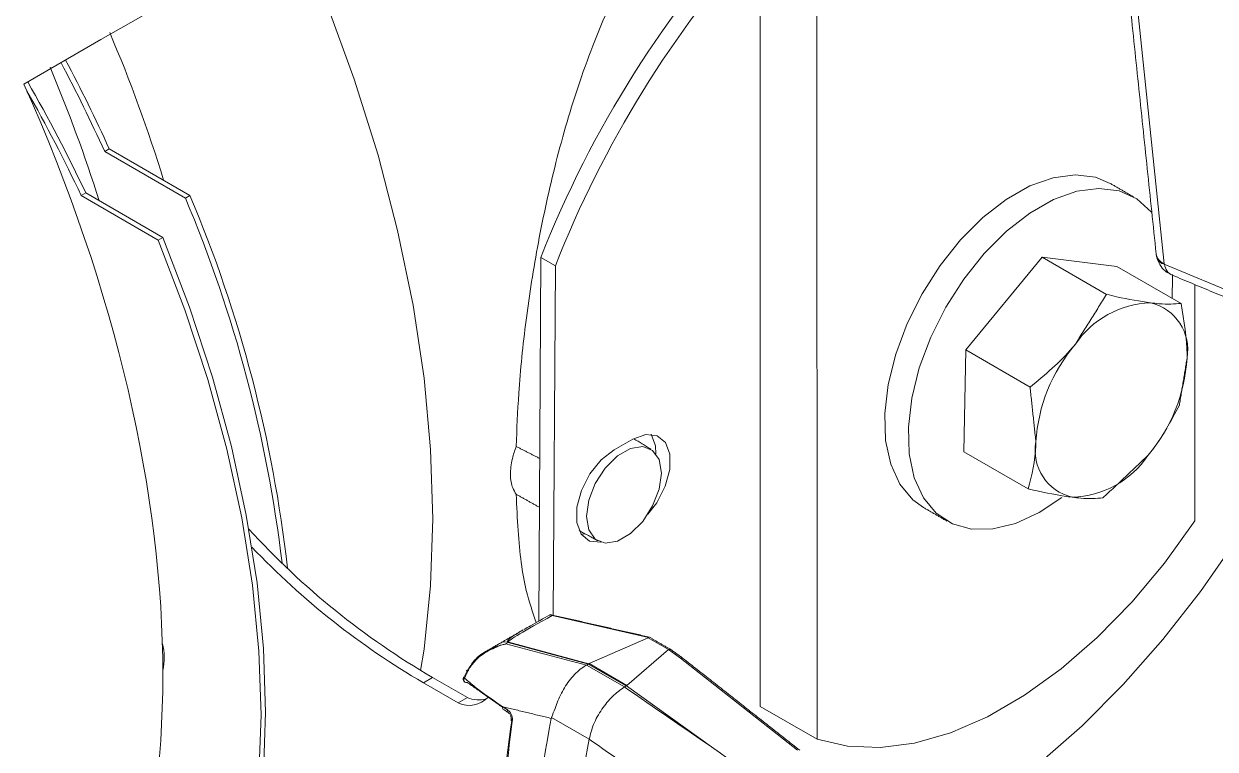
# Model space of a CAD drawing. Extents: x 12.1 to 108.7, y 1 to 80.4.
# Drawn here: x 76.782 to 79.569, y 60.793 to 62.49 of the extents above; entities that cross this region are included whole.
import ezdxf

# ---------------------------------------------------------------- set-up
doc = ezdxf.new("R2010")
doc.units = 0
doc.header["$MEASUREMENT"] = 0
doc.linetypes.add('SLD-Solid', pattern=[0])
doc.layers.add('OBJECT', color=7, linetype='CONTINUOUS')

msp = doc.modelspace()

# ---------------------------------------------------------------- linework, layer by layer
at = {"layer": 'OBJECT', "linetype": 'SLD-Solid', "lineweight": 15}
for p, q in [((78.5047, 60.8929), (78.5037, 67.7126)), ((78.6376, 60.8161), (78.6366, 67.6358)), ((79.3585, 62.7996), (79.4498, 61.9284)), ((77.4166, 62.7148), (76.9624, 62.4526)), ((76.9624, 62.4526), (76.7821, 62.3485)), ((76.9624, 62.4526), (76.7821, 62.3485)), ((76.9712, 62.1911), (76.9818, 62.1972)), ((77.1601, 62.082), (76.9712, 62.1911)), ((77.1707, 62.0881), (76.9818, 62.1972)), ((76.9163, 62.0878), (76.9269, 62.094)), ((77.0964, 61.9839), (76.9163, 62.0878)), ((77.107, 61.99), (76.9269, 62.094)), ((77.1707, 62.0881), (77.1601, 62.082)), ((77.107, 61.99), (77.0964, 61.9839)), ((77.9866, 61.0921), (77.9915, 61.9429)), ((78.0255, 61.9233), (77.9915, 61.9429)), ((78.9857, 61.7266), (79.1645, 61.9435)), ((79.1645, 61.9435), (79.3149, 61.8566)), ((79.1645, 61.9435), (79.3391, 61.9222)), ((79.4501, 61.9272), (79.8309, 61.7687)), ((78.0207, 61.106), (78.0255, 61.9233)), ((79.3391, 61.9222), (79.4895, 61.8354)), ((79.5215, 61.3266), (79.5214, 61.8796)), ((78.9814, 61.4885), (78.9857, 61.7266)), ((78.9857, 61.7266), (79.136, 61.6398)), ((78.2071, 61.5177), (78.1632, 61.4928)), ((78.9814, 61.4885), (79.1318, 61.4017)), ((78.0855, 61.296), (78.0956, 61.2962)), ((78.0181, 61.1052), (78.2434, 61.0539)), ((77.9092, 61.0388), (77.9152, 61.0422)), ((78.103, 60.9919), (77.9152, 61.0422)), ((77.9163, 61.0428), (78.1041, 60.9925)), ((78.1048, 60.9928), (78.2425, 61.0533)), ((78.2425, 61.0533), (78.2904, 61.0257)), ((78.2904, 61.0257), (78.1928, 60.942)), ((78.2905, 61.0258), (78.2904, 61.0257)), ((78.2905, 61.0258), (78.3185, 61.0057)), ((78.0984, 60.9893), (78.0987, 60.9895)), ((78.0987, 60.9895), (78.1024, 60.9916)), ((78.1871, 60.9385), (78.0987, 60.9895)), ((78.1024, 60.9916), (78.103, 60.9919)), ((78.1024, 60.9916), (78.1908, 60.9406)), ((78.1041, 60.9925), (78.1048, 60.9928)), ((78.1928, 60.942), (78.1048, 60.9928)), ((78.3185, 61.0057), (78.5921, 60.7901)), ((77.738, 60.9605), (77.7167, 60.9482)), ((77.738, 60.9605), (77.8196, 60.9133)), ((77.7167, 60.9482), (77.7984, 60.9011)), ((78.1871, 60.9385), (78.1869, 60.9383)), ((78.1908, 60.9406), (78.1871, 60.9385)), ((78.396, 60.7945), (78.192, 60.9412)), ((77.8196, 60.9133), (77.7984, 60.9011)), ((78.5047, 60.8929), (78.6376, 60.8161)), ((78.0167, 60.867), (78.1047, 60.8161))]:
    msp.add_line(p, q, dxfattribs=at)
at = {"layer": 'OBJECT', "linetype": 'SLD-Solid', "lineweight": 15, "flags": 128}
for points in [[(77.7104, 60.9764), (77.7183, 61.0267), (77.7338, 61.1758), (77.739, 61.3317), (77.7338, 61.4937), (77.7183, 61.6607), (77.6925, 61.8318), (77.6565, 62.0061), (77.6107, 62.1825), (77.5552, 62.3602), (77.4904, 62.5379), (77.4166, 62.7148)], [(79.3238, 62.1161), (79.2892, 62.1306), (79.2418, 62.1366), (79.1901, 62.1297), (79.1356, 62.1103), (79.0801, 62.0788), (79.0255, 62.0364), (78.9734, 61.9843), (78.9255, 61.9244), (78.8834, 61.8583), (78.8485, 61.7884), (78.8217, 61.7169), (78.8041, 61.646), (78.7962, 61.578), (78.7982, 61.5152), (78.8101, 61.4595), (78.8314, 61.4127), (78.8615, 61.3763), (78.8864, 61.3583)], [(79.4208, 62.0483), (79.42, 62.0494), (79.3858, 62.0801), (79.3443, 62.0987), (79.297, 62.1047), (79.2452, 62.0979), (79.1907, 62.0784), (79.1353, 62.047), (79.0806, 62.0045), (79.0285, 61.9525), (78.9807, 61.8925), (78.9386, 61.8265), (78.9036, 61.7566), (78.8769, 61.6851), (78.8593, 61.6142), (78.8514, 61.5462), (78.8534, 61.4833), (78.8652, 61.4276), (78.8866, 61.3808), (78.9167, 61.3445), (78.9547, 61.3197), (78.9992, 61.3073), (79.049, 61.3078), (79.1023, 61.321), (79.1575, 61.3465), (79.2103, 61.3816)], [(77.0964, 61.9839), (77.159, 61.8206), (77.2127, 61.6572), (77.2571, 61.4946), (77.2919, 61.3339), (77.317, 61.1761), (77.3321, 61.0222), (77.3371, 60.8732), (77.3321, 60.73), (77.317, 60.5935), (77.2919, 60.4646), (77.2571, 60.3442), (77.2127, 60.2328), (77.159, 60.1314), (77.0964, 60.0405)], [(77.107, 61.99), (77.1696, 61.8267), (77.2233, 61.6633), (77.2677, 61.5007), (77.3025, 61.34), (77.3276, 61.1822), (77.3427, 61.0283), (77.3477, 60.8793), (77.3427, 60.7361), (77.3276, 60.5996), (77.3025, 60.4708), (77.2677, 60.3503), (77.2233, 60.239), (77.1696, 60.1375), (77.107, 60.0466)], [(79.4681, 61.8477), (79.4694, 61.8967), (79.4692, 61.9034)], [(78.8501, 60.5609), (78.851, 60.5613), (78.9538, 60.6163), (79.0564, 60.6828), (79.158, 60.76), (79.2576, 60.8474), (79.3541, 60.944), (79.4468, 61.049), (79.5348, 61.1614), (79.6171, 61.2801), (79.6931, 61.404), (79.762, 61.532), (79.8232, 61.6627), (79.8556, 61.7411)], [(78.2418, 61.3422), (78.2628, 61.3692), (78.2827, 61.4077), (78.2934, 61.4471), (78.2936, 61.4827), (78.2833, 61.5101), (78.2638, 61.5261), (78.2373, 61.5288), (78.2071, 61.5177)], [(78.2609, 61.4838), (78.2597, 61.5023), (78.2497, 61.5293)], [(78.1632, 61.4928), (78.133, 61.4694), (78.1063, 61.4365), (78.0864, 61.398), (78.0757, 61.3586), (78.0755, 61.323), (78.0858, 61.2956), (78.1054, 61.2796), (78.1319, 61.2769), (78.1323, 61.277)], [(78.0983, 61.3374), (78.1036, 61.3058), (78.1188, 61.2842), (78.1422, 61.275), (78.1708, 61.2795), (78.2012, 61.2971), (78.2298, 61.3256), (78.2531, 61.3617), (78.2684, 61.4009), (78.2736, 61.4386), (78.2684, 61.4702), (78.2531, 61.4918), (78.2298, 61.5009), (78.2012, 61.4965), (78.1708, 61.4789), (78.1422, 61.4503), (78.1188, 61.4143), (78.1036, 61.3751), (78.0983, 61.3374)], [(78.6376, 60.8161), (78.7086, 60.7994), (78.7851, 60.7963), (78.866, 60.807), (78.9501, 60.8313), (79.0362, 60.8687), (79.123, 60.9188), (79.2091, 60.9808), (79.2932, 61.0537), (79.3741, 61.1365), (79.4506, 61.2279), (79.5215, 61.3266)], [(77.9136, 61.0431), (77.9075, 61.0437), (77.9018, 61.0429), (77.8967, 61.0409), (77.8968, 61.0409)], [(77.8128, 60.9587), (77.8118, 60.9594), (77.8111, 60.96), (77.8106, 60.9605), (77.8105, 60.9609), (77.8105, 60.9611)], [(77.8201, 60.9747), (77.8191, 60.9753), (77.8184, 60.9758), (77.8179, 60.9762), (77.8177, 60.9764), (77.8177, 60.9765), (77.8181, 60.9765), (77.8187, 60.9763), (77.8195, 60.976)], [(77.9247, 60.8577), (77.9237, 60.8585), (77.9228, 60.8593), (77.9223, 60.8601), (77.9221, 60.8609), (77.9221, 60.8613)]]:
    msp.add_lwpolyline(points, dxfattribs=at)
at = {"layer": 'OBJECT', "linetype": 'SLD-Solid', "lineweight": 15}
for centre, radius, start, end in [((80.35, 61.019), 2.5329, 136.7715, 158.6082), ((80.391, 60.9958), 2.5408, 137.9447, 158.5905), ((73.7551, 61.0954), 3.5081, 17.0448, 23.052), ((73.7663, 60.745), 3.5282, 24.3044, 28.0626), ((73.7557, 60.7389), 3.5282, 24.3044, 28.0626), ((73.7105, 60.5792), 3.5552, 25.2188, 29.9431), ((73.7009, 60.5735), 3.5541, 25.2184, 29.6644), ((74.2494, 60.8545), 3.1589, 6.7953, 22.8662), ((74.2693, 60.8637), 3.1492, 6.4278, 22.8811), ((79.4612, 61.9569), 0.0307, 190.0159, 248.3078), ((79.4537, 61.949), 0.0222, 200.8466, 260.6451), ((79.4251, 61.6154), 0.2216, 91.8347, 146.069), ((79.3927, 61.7274), 0.1123, 349.6151, 76.9718), ((79.5367, 61.488), 0.3877, 139.6394, 176.5107), ((79.1162, 61.7308), 0.3877, 319.6394, 356.5107), ((79.2602, 61.4914), 0.1123, 169.6151, 256.9718), ((79.2278, 61.6034), 0.2216, 271.8347, 326.069), ((78.6653, 62.5475), 1.8381, 222.4237, 239.7004), ((78.6334, 62.5198), 1.8194, 223.5855, 239.7459), ((76.9873, 61.0062), 0.1234, 346.2962, 15.6239), ((77.9199, 61.0116), 0.0321, 97.2123, 101.1817), ((77.9264, 61.0228), 0.0225, 116.7538, 120.0124), ((77.8197, 60.9572), 0.01, 157.3799, 231.6821), ((77.8118, 60.9594), 0.0021, 65.0591, 127.4051), ((77.8192, 60.9545), 0.00768, 146.7843, 221.9044), ((77.8169, 60.9541), 0.00581, 234.6183, 295.1486), ((77.8243, 60.9544), 0.0593, 244.0731, 317.5567), ((77.8467, 60.9788), 0.0709, 247.5071, 284.2265), ((77.9075, 60.8903), 0.00589, 161.6491, 230.9646), ((77.9196, 60.8826), 0.00586, 161.5335, 231.9972), ((80.5249, 60.3858), 2.5544, 169.1946, 178.2621), ((80.6688, 60.327), 2.6104, 169.2044, 176.7876)]:
    msp.add_arc(centre, radius, start, end, dxfattribs=at)
for centre, major_axis, ratio, start_param, end_param in [((75.5321, 62.1681), (-1.1004, 1.9396), 0.572321, 4.353168, 4.506695), ((75.2634, 62.013), (-1.3095, 2.2289), 0.582398, 3.319651, 4.525613), ((79.4555, 61.9256), (-0.00472, 0.0059), 0.543343, 0.702977, 0.909101), ((79.4967, 61.9576), (0.0308, 0.0546), 0.662604, 2.476436, 3.220934), ((78.3245, 61.2485), (0.4087, 0.2053), 0.030857, 2.402916, 3.123581), ((78.3289, 61.2211), (0.4156, 0.1775), 0.058119, 2.691171, 3.162847), ((79.309, 61.902), (5.759, -1.2811), 0.198331, 4.511214, 4.544905), ((78.3289, 61.2211), (0.4156, 0.1775), 0.058119, 3.162847, 3.215511), ((78.3245, 61.2485), (0.4087, 0.2053), 0.030857, 3.123581, 3.176244), ((78.2159, 61.0603), (0.0277, -0.0059), 0.181801, 6.036304, 6.176905), ((78.2897, 61.0177), (0.00543, 0.00841), 0.541118, 6.256151, 7.043177), ((78.3172, 60.9979), (0.00602, 0.00799), 0.518549, 6.271793, 7.081603), ((76.8089, 63.8263), (13.5348, -9.6488), 0.094709, 4.881554, 4.897066), ((78.8819, 60.4437), (0.6943, -0.494), 0.104684, 3.080674, 3.093765), ((78.8824, 60.4434), (0.691, -0.4971), 0.099986, 3.117347, 3.130436), ((79.3276, 61.4501), (0.9767, 2.0021), 0.525016, 2.109283, 2.305521)]:
    msp.add_ellipse(centre, major_axis=major_axis, ratio=ratio, start_param=start_param, end_param=end_param, dxfattribs=at)
for points, knots in [([(77.9339, 61.5009), (77.9355, 61.5419), (77.9392, 61.6359), (77.9556, 61.7968), (77.984, 61.9791), (78.0252, 62.1676), (78.0811, 62.3586), (78.1547, 62.5469), (78.2475, 62.7231), (78.3627, 62.874), (78.4502, 62.9652), (78.5025, 62.9957), (78.5044, 62.9967)], [0, 0, 0, 0, 0.0807539, 0.1854088, 0.2928555, 0.4024448, 0.5147526, 0.6332402, 0.7551357, 0.8731958, 0.995555, 1, 1, 1, 1]), ([(79.431, 61.9516), (79.4311, 61.9506), (79.4315, 61.9471), (79.4324, 61.9437), (79.433, 61.9412)], [0, 0, 0, 0, 0.267654, 1, 1, 1, 1]), ([(79.433, 61.9412), (79.4357, 61.9344), (79.4407, 61.922), (79.4541, 61.9087), (79.4642, 61.904), (79.4688, 61.9019)], [0, 0, 0, 0, 0.393526, 0.725101, 1, 1, 1, 1]), ([(79.418, 61.8369), (79.3927, 61.8409), (79.3606, 61.8459), (79.3229, 61.8548), (79.3149, 61.8566)], [0, 0, 0, 0, 0.788999, 1, 1, 1, 1]), ([(79.4895, 61.8354), (79.4739, 61.8343), (79.4535, 61.833), (79.4247, 61.8361), (79.418, 61.8369)], [0, 0, 0, 0, 0.768151, 1, 1, 1, 1]), ([(79.5032, 61.7072), (79.5032, 61.71), (79.5037, 61.7503), (79.4964, 61.7944), (79.4895, 61.8354)], [0, 0, 0, 0, 0.0702136, 1, 1, 1, 1]), ([(79.2413, 61.7391), (79.2391, 61.7365), (79.2087, 61.7001), (79.1711, 61.6688), (79.136, 61.6398)], [0, 0, 0, 0, 0.070214, 1, 1, 1, 1]), ([(79.4116, 61.4797), (79.4137, 61.4823), (79.4437, 61.519), (79.4652, 61.5596), (79.4853, 61.5972)], [0, 0, 0, 0, 0.070214, 1, 1, 1, 1]), ([(79.1497, 61.5116), (79.1496, 61.5088), (79.1487, 61.4687), (79.1399, 61.434), (79.1318, 61.4017)], [0, 0, 0, 0, 0.070214, 1, 1, 1, 1]), ([(77.9339, 61.5009), (77.9306, 61.4914), (77.9227, 61.4686), (77.919, 61.4339), (77.9234, 61.4057), (77.931, 61.3937), (77.9339, 61.389)], [0, 0, 0, 0, 0.2144214, 0.5137147, 0.8127677, 1, 1, 1, 1]), ([(79.1318, 61.4017), (79.1398, 61.3998), (79.1775, 61.391), (79.2096, 61.3859), (79.2349, 61.3819)], [0, 0, 0, 0, 0.211001, 1, 1, 1, 1]), ([(77.9809, 61.089), (77.9726, 61.1128), (77.9521, 61.1713), (77.9387, 61.2771), (77.9351, 61.3605), (77.9339, 61.389)], [0, 0, 0, 0, 0.311484, 0.763953, 1, 1, 1, 1]), ([(79.2349, 61.3819), (79.2416, 61.3812), (79.2703, 61.378), (79.2907, 61.3794), (79.3064, 61.3804)], [0, 0, 0, 0, 0.231849, 1, 1, 1, 1]), ([(78.0129, 61.1067), (77.9974, 61.0983), (77.9769, 61.0872), (77.9575, 61.0757), (77.9527, 61.0729)], [0, 0, 0, 0, 0.755395, 1, 1, 1, 1]), ([(78.0152, 61.1073), (78.0161, 61.1068), (78.0171, 61.1064), (78.0181, 61.1052), (78.0181, 61.1052)], [0, 0, 0, 0, 0.980027, 1, 1, 1, 1]), ([(77.9092, 61.0388), (77.9091, 61.0387), (77.9078, 61.0385), (77.9036, 61.0376), (77.8897, 61.0339), (77.8652, 61.0241), (77.8367, 61.0047), (77.8247, 60.9846), (77.8195, 60.976)], [0, 0, 0, 0, 0.00366, 0.034965, 0.112488, 0.381452, 0.732443, 1, 1, 1, 1]), ([(77.8201, 60.9747), (77.825, 60.9825), (77.8377, 61.0025), (77.8683, 61.0241), (77.8945, 61.0348), (77.9079, 61.0384), (77.9091, 61.0387), (77.9092, 61.0388)], [0, 0, 0, 0, 0.244744, 0.626729, 0.967928, 0.996144, 1, 1, 1, 1]), ([(78.2453, 61.0548), (78.2453, 61.0548), (78.2452, 61.0551), (78.2443, 61.0548), (78.2436, 61.0542), (78.2434, 61.0539)], [0, 0, 0, 0, 0.1168449, 0.6722914, 1, 1, 1, 1]), ([(78.0984, 60.9893), (78.0947, 60.987), (78.0814, 60.9788), (78.0601, 60.9577), (78.0384, 60.9246), (78.0261, 60.8915), (78.0193, 60.8739), (78.0167, 60.867)], [0, 0, 0, 0, 0.097508, 0.351331, 0.599304, 0.843154, 1, 1, 1, 1]), ([(77.9019, 60.8922), (77.8975, 60.8952), (77.8755, 60.9101), (77.8452, 60.9321), (77.8212, 60.9518), (77.8128, 60.9587)], [0, 0, 0, 0, 0.1396833, 0.6986629, 1, 1, 1, 1]), ([(78.1869, 60.9383), (78.1775, 60.9316), (78.1588, 60.9181), (78.1335, 60.8867), (78.1136, 60.8515), (78.1076, 60.8277), (78.1047, 60.8161)], [0, 0, 0, 0, 0.253584, 0.507165, 0.760847, 1, 1, 1, 1]), ([(77.9038, 60.8857), (77.9066, 60.8839), (77.9107, 60.8813), (77.9147, 60.8788), (77.916, 60.878)], [0, 0, 0, 0, 0.7, 1, 1, 1, 1]), ([(77.9247, 60.8577), (77.9249, 60.8599), (77.9252, 60.8643), (77.9237, 60.8713), (77.9208, 60.8776), (77.9173, 60.8821), (77.9149, 60.8838), (77.9141, 60.8844)], [0, 0, 0, 0, 0.2190622, 0.4380201, 0.659218, 0.8799994, 1, 1, 1, 1]), ([(77.916, 60.8779), (77.9163, 60.8777), (77.917, 60.8772), (77.9188, 60.8753), (77.9205, 60.8723), (77.9218, 60.8684), (77.9224, 60.8646), (77.9223, 60.8621), (77.9221, 60.8613), (77.9221, 60.8613)], [0, 0, 0, 0, 0.11818, 0.279895, 0.450062, 0.636761, 0.831716, 0.996633, 1, 1, 1, 1]), ([(77.8931, 60.4809), (77.8932, 60.4864), (77.8936, 60.5138), (77.8972, 60.6355), (77.9124, 60.7584), (77.9247, 60.8577)], [0, 0, 0, 0, 0.045653, 0.228294, 1, 1, 1, 1]), ([(78.1047, 60.816), (78.162, 60.776), (78.2607, 60.7072), (78.3596, 60.6385), (78.4009, 60.6098)], [0, 0, 0, 0, 0.5814492, 1, 1, 1, 1]), ([(78.902, 60.4386), (78.8979, 60.4414), (78.8774, 60.4557), (78.7914, 60.5156), (78.6261, 60.631), (78.4787, 60.7357), (78.396, 60.7945)], [0, 0, 0, 0, 0.024148, 0.120739, 0.507103, 1, 1, 1, 1])]:
    msp.add_open_spline(points, degree=3, knots=knots, dxfattribs=at)
for points in [[(79.3477, 62.7462), (79.431, 61.9516)], [(79.379, 62.0842), (79.3238, 62.1161)], [(79.4688, 61.9015), (79.8476, 61.7438)], [(79.3149, 61.8566), (79.2413, 61.7391)], [(79.4853, 61.5972), (79.5032, 61.7072)], [(79.136, 61.6398), (79.1497, 61.5116)], [(78.2487, 61.4949), (78.2091, 61.5189)], [(77.9339, 61.5009), (77.9888, 61.4729)], [(79.3064, 61.3804), (79.4116, 61.4797)], [(77.9882, 61.3585), (77.9339, 61.389)], [(78.8864, 61.3583), (78.9415, 61.3264)], [(78.0809, 61.3043), (78.1248, 61.2802)], [(78.0119, 61.106), (78.0152, 61.1073)], [(78.2453, 61.0549), (78.0146, 61.1074)], [(77.9501, 61.0717), (77.8968, 61.0409)], [(77.8968, 61.0409), (77.8637, 61.0218)], [(78.295, 61.0262), (78.2454, 61.0549)], [(78.3232, 61.006), (78.2953, 61.026)], [(78.1041, 60.9925), (78.103, 60.9919)], [(78.5971, 60.7902), (78.3233, 61.0059)], [(77.8195, 60.976), (77.8126, 60.9613)], [(77.8128, 60.9587), (77.8201, 60.9747)], [(77.8193, 60.9489), (77.9019, 60.8907)], [(77.9019, 60.8922), (78.0158, 60.8647)], [(77.9141, 60.8844), (77.9019, 60.8922)], [(78.0158, 60.8647), (78.0167, 60.867)], [(78.1047, 60.8161), (78.1047, 60.816)]]:
    msp.add_open_spline(points, degree=1, dxfattribs=at)

doc.saveas('drawing.dxf')
